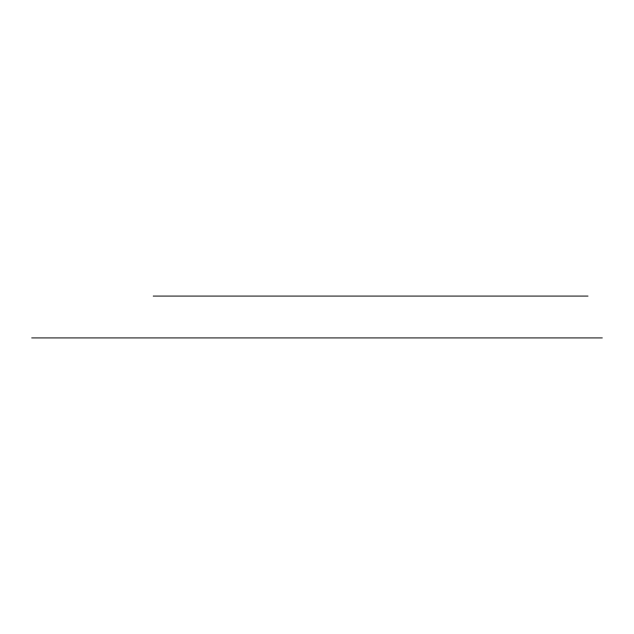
<?xml version="1.0" encoding="UTF-8"?>
<svg xmlns="http://www.w3.org/2000/svg" width="634" height="634" viewBox="0 0 634 634"><rect width="100%" height="100%" fill="white"/><g stroke="black" fill="none" stroke-linecap="round" stroke-linejoin="round"><path stroke-width="0.95" d="M153.198 296.078L588.027 296.078M31.7 337.922L602.3 337.922"/></g></svg>
